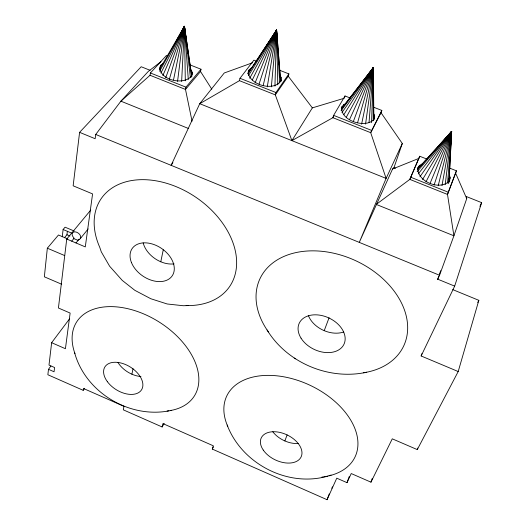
<?xml version="1.0" encoding="UTF-8"?>
<svg xmlns="http://www.w3.org/2000/svg" width="526" height="526" viewBox="0 0 526 526"><rect width="100%" height="100%" fill="white"/><g stroke="black" fill="none" stroke-linecap="round" stroke-linejoin="round"><path stroke-width="0.79" d="M373.335 105.831L373.342 67.604L341.308 108.875L342.058 106.574L343.846 104.641L345.898 103.609M373.256 120.671L373.342 67.604L345.575 103.714M191.786 76.349L184.462 26.3L159.365 69.55M191.227 69.958L192.279 72.463L192.227 74.889C185.77 86.132 159.819 80.688 159.766 67.262L161.022 65.112L163.29 63.383M274.934 86.152L276.591 30.008L247.871 73.745M371.573 122.683L373.342 67.604L341.085 110.611M373.197 71.641L373.342 67.604L367.648 75.455M181.634 81.425L184.462 26.3L159.602 71.26M184.363 27.917L184.462 26.3L177.788 38.464M276.42 32.461L276.591 30.008L247.983 73.804M450.526 147.714L450.808 143.637M451.032 140.376L451.656 131.401L417.44 169.273M369.048 122.473L373.342 67.604L341.959 112.584M447.587 183.015L451.656 131.401L417.611 169.188M271.35 86.836L276.591 30.008L265.137 47.833M373.184 69.208L373.342 67.604L369.785 73.121M67.769 238.922L58.478 234.99L47.333 248.2L44.348 276.808L61.7 284.25M62.259 236.812L63.107 229.507L65.066 227.179L74.14 231.006M450.999 137.056L451.656 131.401L440.926 143.598M50.877 366.07L48.497 369.318L47.859 374.749L83.2 390.331L84.587 388.293M69.682 318.664L51.64 342.696L48.997 365.07L54.592 367.529L54.066 371.77L48.497 369.318M64.402 237.798L66.947 234.734L67.361 231.302M73.811 238.6L73.903 237.857A4.839 3.235 37.4 0 1 73.43 232.15A4.839 3.235 37.4 0 1 80.011 234.938A4.839 3.235 37.4 0 1 78.183 239.672L78.078 240.402L73.811 238.6L71.72 241.151M90.722 210.111L66.736 239.041L58.419 307.999L70.129 313.062L65.421 348.718L51.64 342.696M150.14 70.313L141.185 66.736L79.597 132.342L73.147 185.81L92.583 193.91L85.284 246.898L66.736 239.041M445.206 184.639L451.656 131.401L417.131 171.732M177.558 81.412L184.462 26.3L160.91 73.055M160.93 61.687L148.273 71.444L120.901 101.176L95.719 134.459L95.153 138.719L79.597 132.342M449.079 181.194L451.656 131.401L446.508 137.805M449.217 181.766L450.184 177.749L449.421 174.921M365.563 124.097L373.342 67.604L343.866 114.622M83.2 390.331L83.489 388.497L123.972 406.335L123.275 409.82L162.126 426.961L164.171 423.404M267.274 86.856L276.591 30.008L248.509 75.632M184.192 27.898L184.462 26.3L191.766 77.158M276.328 31.606L276.591 30.008L272.481 37.011M188.683 128.574L120.901 101.176L150.041 75.271L150.429 72.976L166.4 55.513L167.906 56.111M161.022 65.112L159.989 68.472M421.372 165.447L421.957 164L419.465 165.526L417.933 167.63C416.493 181.726 441.176 191.51 449.842 180.333M442.004 185.546L451.656 131.401L418.275 173.896M451.038 134.61L451.656 131.401L419.939 176.762M190.471 65.06L200.998 69.235L185.948 87.165L185.494 89.446L192.049 121.204M192.279 72.463L191.819 74.725L191.3 73.476M131.908 374.203L133.019 368.66M173.514 79.945L184.462 26.3L186.789 43.217M160.785 261.784L163.251 249.857M150.041 75.271L185.494 89.446L200.531 71.49L200.998 69.235M361.592 124.169L373.342 67.604L346.299 117.219M172.922 162.626L171.128 165.335L199.742 103.701L239.429 80.662L239.987 78.302L253.9 60.148L256.188 61.049M263.191 85.383L276.591 30.008L280.641 81.504M251.178 68.11L249.114 69.912L248.542 72.253L249.574 71.352M162.126 426.961L162.948 423.614L213.3 445.798L212.3 449.086L327.054 499.7L336.772 478.173L346.996 482.651L351.23 473.551L370.962 482.171L392.271 438.829L417.282 449.605L458.199 371.534L478.831 300.326L452.722 289.609M438.197 185.737L451.656 131.401L450.276 133.394M373.526 120.73L374.663 116.785L374.137 114.122L373.598 115.648M279.766 70.313L288.892 73.903L275.953 92.537L275.322 94.884L291.91 140.639L332.892 117.699L333.708 116.312M280.647 81.694L280.476 79.801L281.108 77.48L280.108 75.527M280.91 81.55L281.331 79.998L281.108 77.48M239.429 80.662L275.322 94.884L288.255 76.217L288.892 73.903M276.157 31.586L276.591 30.008L280.476 79.801M184.015 27.865L184.462 26.3L190.419 77.71M169.313 79.479L184.462 26.3L185.086 32.743M357.568 122.722L373.342 67.604L373.861 119.073L374.663 116.785M450.96 133.755L451.656 131.401L422.562 179.491M342.058 106.574C338.823 120.349 366.096 129.179 374.058 119.198M417.282 449.605L417.762 448.047M350.257 98.027L344.997 95.962L333.635 115.378L332.892 117.699L370.692 132.677L386.117 178.399L359.278 242.381L392.547 169.01L393.974 167.643L402.305 143.499L381.008 112.709L381.823 110.434L373.552 107.186M344.504 97.488L344.997 95.962M458.199 371.534L421.135 355.977L454.661 286.131L481.652 202.648L466.352 196.54L466.72 198.637L453.905 235.799L439.552 275.256L437.56 279.569M259.068 84.094L276.591 30.008L279.707 82.963M343.346 106.173L343.846 104.641M434.062 185.139L451.656 131.401L448.908 182.483L448.185 183.567M421.135 355.977L421.911 353.65M370.962 482.171L372.29 478.312M438.809 276.091L437.731 279.188L454.661 286.131M439.341 274.539L440.683 270.666M381.823 110.434L370.692 132.677L381.008 112.709M165.736 77.677L184.462 26.3L188.295 79.492M346.996 482.651L349.198 476.615M353.4 121.414L373.342 67.604L349.547 119.547M449.704 168.142L456.443 170.812L447.508 194.449L453.905 235.799L376.235 204.404L409.826 179.386L419.735 156.248L427.224 159.22M419.735 156.248L409.826 179.386L447.508 194.449L456.443 170.812M324.22 330.663L329.085 317.73M284.849 440.933L287.124 434.917M327.054 499.7L329.237 493.94M183.574 28.555L184.462 26.3L184.56 29.541M275.696 32.283L276.591 30.008L276.814 34.078M281.331 79.998C275.21 92.287 249.146 85.146 248.108 72.141L249.114 69.912M417.348 169.076L417.933 167.63M418.591 167.689L419.465 165.526M255.044 83.003L276.591 30.008L277.781 84.824M430.189 183.094L451.656 131.401L425.961 181.897M450.184 177.749L449.257 179.899L448.875 178.485M162.863 75.494L184.462 26.3L185.303 80.774M331.801 488.26L332.439 486.839M402.305 143.499L386.117 178.399L199.742 103.701L224.247 72.983L252.565 62.752M479.916 206.35L481.652 202.648M183.041 29.232L184.462 26.3M252.296 79.998L276.591 30.008L276.61 34.072M275.131 32.921L276.591 30.008L249.705 78.223M477.72 302.522L478.831 300.326M212.3 449.086L213.418 446.89M291.91 140.639L312.352 107.876L344.254 98.25M259.851 56.058L261.172 54M262.494 51.942L264.256 49.201M343.596 106.291L344.583 105.003M75.994 242.966L79.11 239.139M80.458 238.423L88.171 228.935M430.735 155.19L432.885 152.75M341.755 108.395L343.097 106.936M392.547 169.01L418.874 158.405M331.084 475.063C290.457 489.042 242.21 464.852 227.153 425.008M171.621 410.313C130.816 419.741 85.357 392.883 74.514 352.354M366.661 372.23C329.039 380.508 287.124 362.894 267.07 329.98M188.472 305.573L183.298 305.731L167.183 303.982L150.804 298.735L134.866 290.345L122.269 280.411L109.599 266.202L101.308 251.888L99.73 247.273A77.815 54.638 34.4 0 1 140.001 179.708A77.815 54.638 34.4 0 1 232.794 242.269A77.815 54.638 34.4 0 1 186.165 305.553M239.987 78.302L275.953 92.537M333.635 115.378L371.507 130.369M393.974 167.643L395.493 168.254M150.429 72.976L185.948 87.165M410.701 177.203L448.454 192.286M95.719 134.459L439.552 275.256M63.107 229.507L71.878 233.209M66.947 234.734L69.951 236.003M47.333 248.2L64.685 255.583M294.212 358.121L295.533 358.824M288.255 76.217L312.352 107.876M200.531 71.49L211.794 89.19M455.516 172.955L466.72 198.637M187.006 44.828L187.23 46.439M187.565 48.859L187.782 50.47M188.006 52.081L188.229 53.691M276.946 36.518L277.209 41.403M277.472 46.281L277.564 47.912M268.385 331.886A79.341 56.834 25 0 1 293.547 253.157A79.341 56.834 25 0 1 399.089 298.531A79.341 56.834 25 0 1 363.538 372.789M343.741 331.978A24.183 17.305 25 0 1 308.335 315.396M74.955 353.61A69.524 43.908 32 0 1 111.164 306.619A69.524 43.908 32 0 1 191.517 354.715A69.524 43.908 32 0 1 170.141 410.589M168.629 410.826A69.524 43.908 32 0 1 167.084 411.023M140.948 376.511A21.198 13.374 32 0 1 117.936 362.44M227.765 426.435A71.017 45.42 25.4 0 1 262.915 375.564A71.017 45.42 25.4 0 1 349.152 417.605A71.017 45.42 25.4 0 1 329.052 475.82M327.468 476.175A71.017 45.42 25.4 0 1 324.226 476.766M323.411 476.885A71.017 45.42 25.4 0 1 321.919 477.082M298.604 443.484A21.651 13.834 25.4 0 1 272.79 431.741M174.04 263.861A23.723 16.641 34.4 0 1 143.177 242.927M301.03 338.146A24.715 17.358 25.2 0 0 341.828 347.41A24.715 17.358 25.2 0 0 321.991 315.587A24.715 17.358 25.2 0 0 301.03 338.146M107.436 381.758A21.605 13.341 31.9 0 0 141.251 390.246A21.605 13.341 31.9 0 0 121.019 363.019A21.605 13.341 31.9 0 0 107.436 381.758M263.283 450.098A22.079 13.814 25.5 0 0 299.301 459.435A22.079 13.814 25.5 0 0 280.956 432.681A22.079 13.814 25.5 0 0 263.283 450.098M131.421 262.474A24.235 16.674 34.2 0 0 169.201 278.879A24.235 16.674 34.2 0 0 155.88 245.307A24.235 16.674 34.2 0 0 131.421 262.474"/></g></svg>
